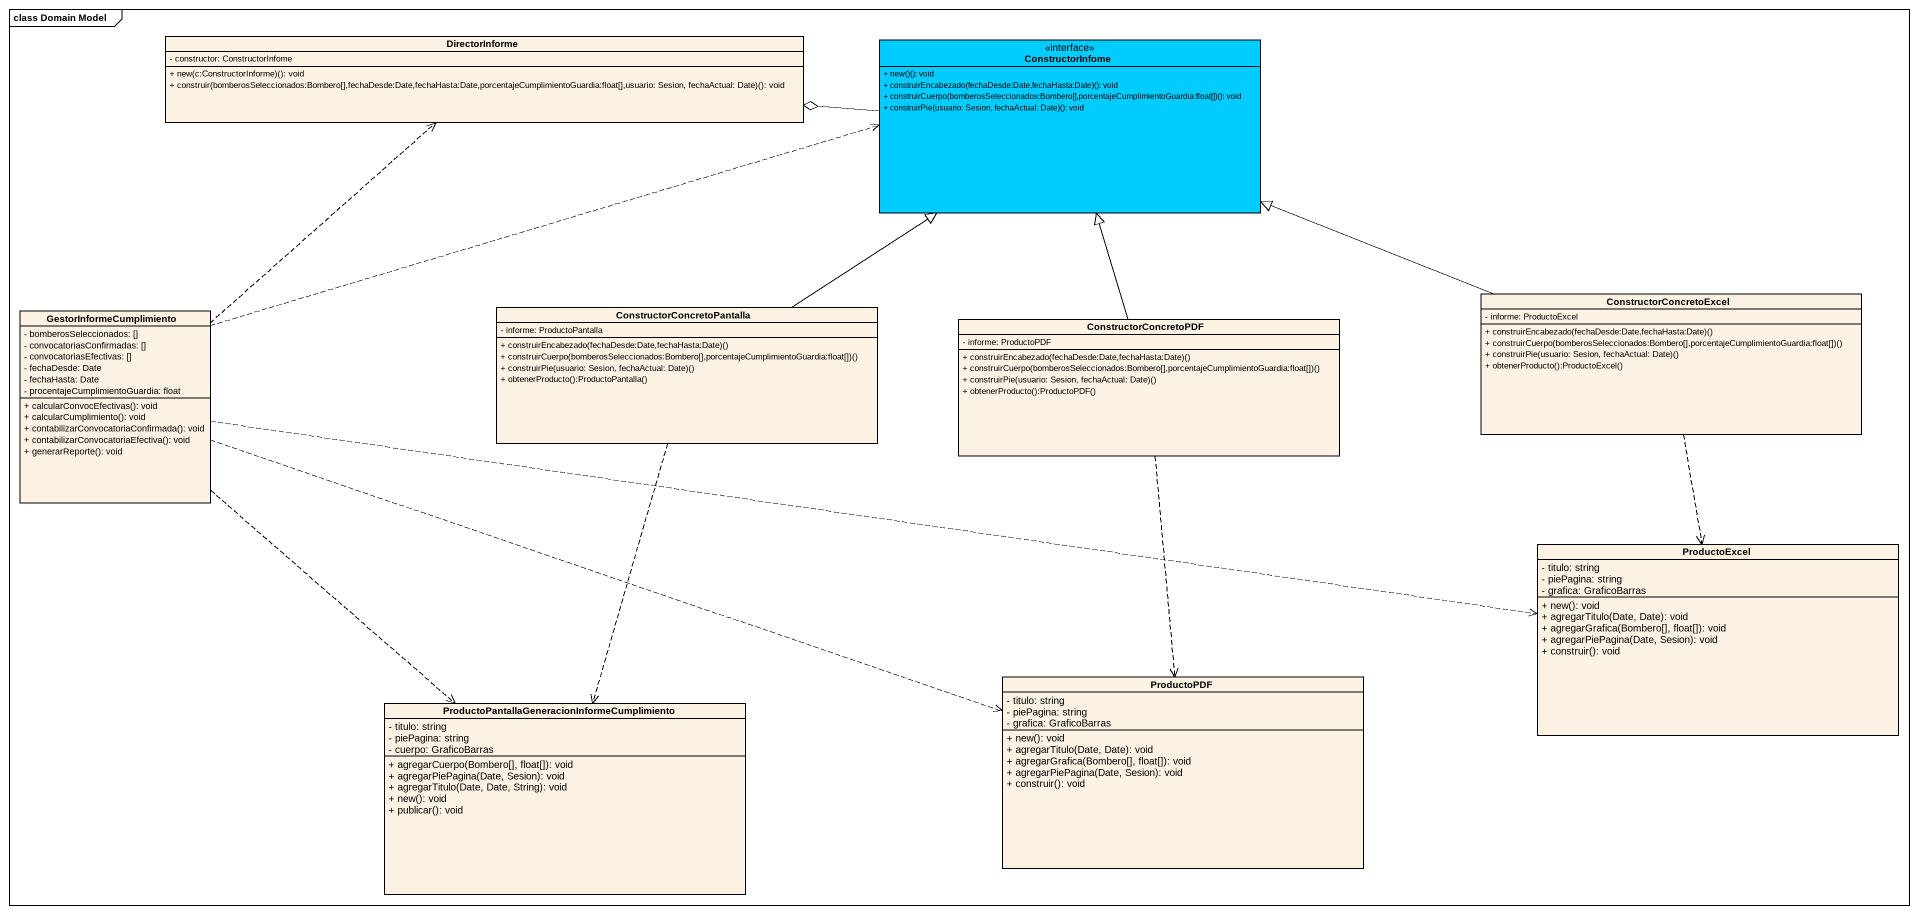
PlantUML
@startuml
mainframe class Domain Model
hide circle
hide empty members
skinparam classAttributeIconSize 0
class DirectorInforme {
  - constructor: ConstructorInfome
  + new(c:ConstructorInforme)(): void
  + construir(bomberosSeleccionados:Bombero[],fechaDesde:Date,fechaHasta:Date,porcentajeCumplimientoGuardia:float[],usuario: Sesion, fechaActual: Date)(): void
}
class ConstructorInfome <<interface>> #00CCFF {
  + new()(): void
  + construirEncabezado(fechaDesde:Date,fechaHasta:Date)(): void
  + construirCuerpo(bomberosSeleccionados:Bombero[],porcentajeCumplimientoGuardia:float[])(): void
  + construirPie(usuario: Sesion, fechaActual: Date)(): void
}
class GestorInformeCumplimiento {
  - bomberosSeleccionados: []
  - convocatoriasConfirmadas: []
  - convocatoriasEfectivas: []
  - fechaDesde: Date
  - fechaHasta: Date
  - procentajeCumplimientoGuardia: float
  + calcularConvocEfectivas(): void
  + calcularCumplimiento(): void
  + contabilizarConvocatoriaConfirmada(): void
  + contabilizarConvocatoriaEfectiva(): void
  + generarReporte(): void
}
class ConstructorConcretoPantalla {
  - informe: ProductoPantalla
  + construirEncabezado(fechaDesde:Date,fechaHasta:Date)()
  + construirCuerpo(bomberosSeleccionados:Bombero[],porcentajeCumplimientoGuardia:float[])()
  + construirPie(usuario: Sesion, fechaActual: Date)()
  + obtenerProducto():ProductoPantalla()
}
class ConstructorConcretoPDF {
  - informe: ProductoPDF
  + construirEncabezado(fechaDesde:Date,fechaHasta:Date)()
  + construirCuerpo(bomberosSeleccionados:Bombero[],porcentajeCumplimientoGuardia:float[])()
  + construirPie(usuario: Sesion, fechaActual: Date)()
  + obtenerProducto():ProductoPDF()
}
class ConstructorConcretoExcel {
  - informe: ProductoExcel
  + construirEncabezado(fechaDesde:Date,fechaHasta:Date)()
  + construirCuerpo(bomberosSeleccionados:Bombero[],porcentajeCumplimientoGuardia:float[])()
  + construirPie(usuario: Sesion, fechaActual: Date)()
  + obtenerProducto():ProductoExcel()
}
class ProductoExcel {
  - titulo: string
  - piePagina: string
  - grafica: GraficoBarras
  + new(): void
  + agregarTitulo(Date, Date): void
  + agregarGrafica(Bombero[], float[]): void
  + agregarPiePagina(Date, Sesion): void
  + construir(): void
}
class ProductoPDF {
  - titulo: string
  - piePagina: string
  - grafica: GraficoBarras
  + new(): void
  + agregarTitulo(Date, Date): void
  + agregarGrafica(Bombero[], float[]): void
  + agregarPiePagina(Date, Sesion): void
  + construir(): void
}
class "ProductoPantallaGeneracionInformeCumplimiento" as ProductoPantallaGeneracionIn {
  - titulo: string
  - piePagina: string
  - cuerpo: GraficoBarras
  + agregarCuerpo(Bombero[], float[]): void
  + agregarPiePagina(Date, Sesion): void
  + agregarTitulo(Date, Date, String): void
  + new(): void
  + publicar(): void
}
ConstructorInfome -left-o DirectorInforme
GestorInformeCumplimiento .up.> DirectorInforme
GestorInformeCumplimiento .right.> ConstructorInfome
GestorInformeCumplimiento .right.> ProductoExcel
GestorInformeCumplimiento .right.> ProductoPDF
GestorInformeCumplimiento ..> ProductoPantallaGeneracionIn
ConstructorConcretoPantalla -up-|> ConstructorInfome
ConstructorConcretoPantalla ..> ProductoPantallaGeneracionIn
ConstructorConcretoPDF -up-|> ConstructorInfome
ConstructorConcretoPDF ..> ProductoPDF
ConstructorConcretoExcel -left-|> ConstructorInfome
ConstructorConcretoExcel ..> ProductoExcel
@enduml
